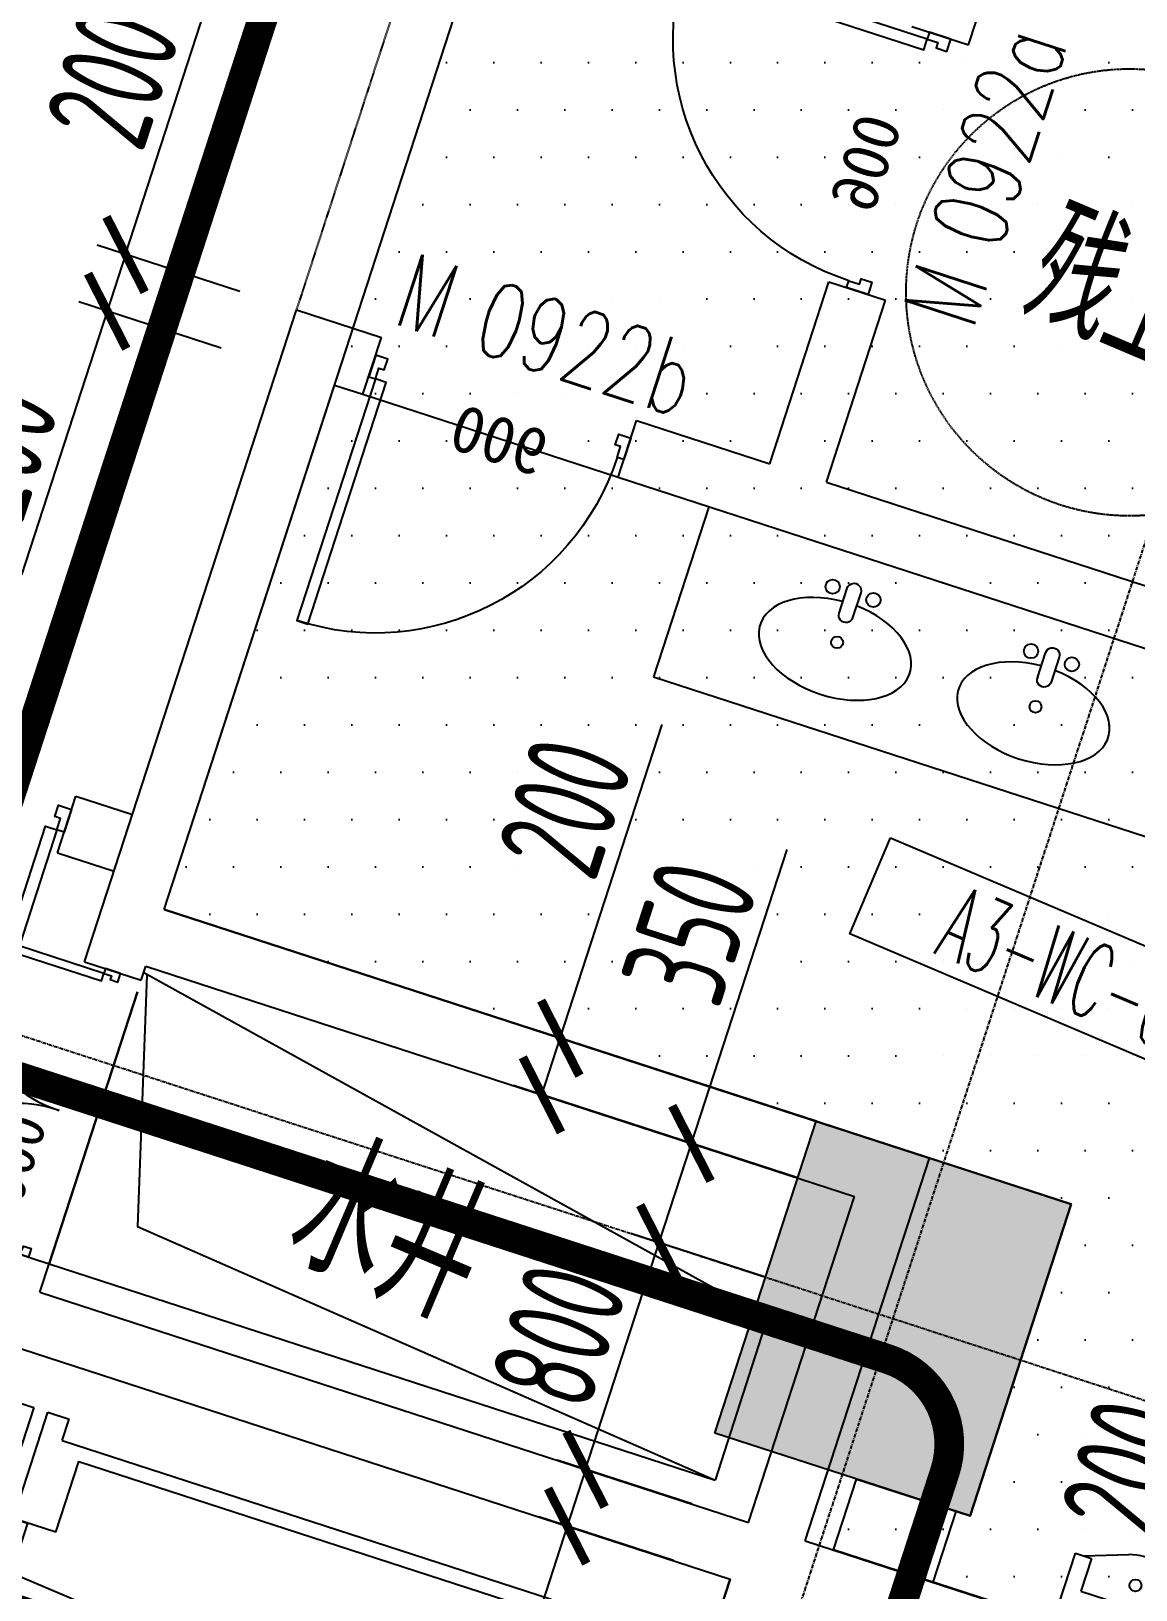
# Model space of a CAD drawing. Extents: x 11778731 to 12007717, y -6694179 to -6314888.
# Drawn here: x 11946290 to 11949997, y -6393860 to -6388630 of the extents above; entities that cross this region are included whole.
import ezdxf
from ezdxf.enums import TextEntityAlignment as Align
from ezdxf.xclip import XClip

# ---------------------------------------------------------------- set-up
doc = ezdxf.new("R2010")
doc.units = 0
doc.header["$LTSCALE"] = 10
doc.header["$MEASUREMENT"] = 0
doc.header["$XCLIPFRAME"] = 0
for name, pattern in [('A3-RG-axis-100$0$CENTER', [2, 1.25, -0.25, 0.25, -0.25]), ('A3-RI-5F$0$DASH', [0.35, 0.25, -0.1]), ('A3-RX-5F$0$HIDDEN', [0.375, 0.25, -0.125]), ('DASHED2', [0.375, 0.25, -0.125])]:
    doc.linetypes.add(name, pattern=pattern)
for name, color, linetype in [('A-CLOD', 200, 'Continuous'), ('A3-RB-5F-100$0$A-DIMS-100', 1, 'Continuous'), ('A3-RG-axis-100$0$A-GRID', 1, 'A3-RG-axis-100$0$CENTER'), ('A3-RI-5F$0$A-1-10-01~10(B1~wd)$0$A-EVTR', 3, 'Continuous'), ('A3-RI-5F$0$A-DOOR', 32, 'Continuous'), ('A3-RI-5F$0$A-EVTR', 3, 'Continuous'), ('A3-RI-5F$0$A-HATCH', 8, 'Continuous'), ('A3-RI-5F$0$A-WALL', 7, 'Continuous'), ('A3-RI-5F$0$A-WALL-FINI', 95, 'Continuous'), ('A3-RM-5F$0$A-EQPM', 55, 'Continuous'), ('A3-RS-1F$0$A-HATH-GRAY', 8, 'Continuous'), ('A3-RS-1F$0$A-WALL', 7, 'Continuous'), ('A3-RX-5F$0$A-FIXT', 55, 'Continuous'), ('A3-RX-5F$0$A-SYMB-SHAF', 190, 'Continuous'), ('A3-SYMB-5F-100$0$A-SYMB', 4, 'Continuous'), ('A3-SYMB-5F-100$0$A-SYMB-AREA', 4, 'Continuous'), ('A3-SYMB-5F-100$0$A-SYMB-DOOR', 3, 'Continuous'), ('A3-SYMB-5F-100$0$A-SYMB-DOOR1', 3, 'Continuous'), ('A3-SYMB-5F-100$0$A-SYMB-DOOR2', 3, 'Continuous'), ('A3-SYMB-5F-100$0$A-SYMB-DOOR3', 3, 'Continuous'), ('A3-SYMB-5F-100$0$A-SYMB-NAME', 4, 'Continuous'), ('A3-SYMB-5F-100$0$A-SYMB-NAME-E', 4, 'Continuous'), ('A3-SYMB-5F-100$0$A-SYMB-NUMB-T', 4, 'Continuous')]:
    doc.layers.add(name, color=color, linetype=linetype)
doc.styles.add('A3-RB-5F-100$0$XD2008', font='xd-hzs.shx', dxfattribs={"width": 0.7, "bigfont": 'xd-hztxt.shx'})
doc.styles.add('A3-RI-5F$0$Standard', font='')
doc.styles.add('A3-SYMB-5F-100$0$ECADI', font='hzs.shx', dxfattribs={"width": 0.7, "bigfont": 'hztxt.shx'})
doc.styles.add('A3-SYMB-5F-100$0$ECADI-TXT', font='simplex.shx', dxfattribs={"bigfont": 'hztxt.shx'})
doc.styles.get('A3-RI-5F$0$Standard').set_extended_font_data('SimSun')
doc.dimstyles.new('A3-RB-5F-100$0$XD100$0', dxfattribs={"dimscale": 100, "dimtxt": 3.5, "dimasz": 2, "dimexe": 1, "dimexo": 2, "dimgap": 0.5, "dimtad": 1, "dimdec": 0, "dimdsep": 46, "dimtxsty": 'A3-RB-5F-100$0$XD2008', "dimblk1": 'A3-RB-5F-100$0$_ARCHTICK', "dimblk2": 'A3-RB-5F-100$0$_ARCHTICK', "dimsah": 1, "dimcen": 2.5, "dimclrt": 4, "dimaunit": 1, "dimadec": 0, "dimazin": 0, "dimtfac": 1, "dimtdec": 0, "dimtix": 1, "dimtmove": 0, "dimatfit": 3, "dimfxl": 0, "dimtolj": 1, "dimtzin": 0, "dimarcsym": 0})

# ---------------------------------------------------------------- blocks, each defined once
blk = doc.blocks.new('A3-RI-5F$0$2')
at = {"layer": 'A3-RI-5F$0$A-1-10-01~10(B1~wd)$0$A-EVTR'}
for p, q in [((2275, 2475), (2350, 2475)), ((2275, 2475), (2275, 2400)), ((2350, 2475), (2350, 2100)), ((2400, 225), (2400, 2475)), ((2400, 2475), (2500, 2475)), ((550, 300), (550, 2400)), ((550, 2400), (2275, 2400)), ((2200, 2100), (2350, 2100)), ((2200, 600), (2350, 600)), ((2350, 600), (2350, 225)), ((2275, 300), (550, 300)), ((2275, 300), (2275, 225)), ((2350, 225), (2275, 225)), ((2500, 225), (2400, 225))]:
    blk.add_line(p, q, dxfattribs=at)
for points in [[(0, 2650), (2500, 2650), (2500, 50), (0, 50)], [(375, 600), (375, 550), (275, 550), (275, 600), (225, 600), (225, 2100), (275, 2100), (275, 2150), (375, 2150), (375, 2100), (425, 2100), (425, 600)], [(2300, 1350), (2350, 1350), (2350, 2100), (2300, 2100)], [(2450, 1350), (2500, 1350), (2500, 2100), (2450, 2100)], [(2300, 1350), (2350, 1350), (2350, 600), (2300, 600)], [(2450, 1350), (2500, 1350), (2500, 600), (2450, 600)]]:
    blk.add_lwpolyline(points, close=True, dxfattribs=at)
blk.add_lwpolyline([(2200, 600), (2200, 350), (600, 350), (600, 2350), (2200, 2350), (2200, 2100)], dxfattribs=at)
blk = doc.blocks.new('A3-RI-5F$0$M1000双开门')
for points in [[(16.7, 53.3), (16.7, 536.7), (43.3, 536.7), (43.3, 53.3)], [(983.3, 53.3), (983.3, 536.7), (956.7, 536.7), (956.7, 53.3)], [(0, 53.3), (16.7, 53.3), (16.7, 26.7), (30, 26.7), (30, 0), (0, 0)], [(1000, 53.3), (983.3, 53.3), (983.3, 26.7), (970, 26.7), (970, 0), (1000, 0)]]:
    blk.add_lwpolyline(points, close=True)
for centre, start, end in [((16.7, 53.3), 360, 90), ((983.3, 53.3), 90, 180)]:
    blk.add_arc(centre, 483.3, start, end)
at = {"layer": 'Defpoints', "style": 'A3-RI-5F$0$Standard'}
blk.add_text('1000', height=145.83, rotation=360, dxfattribs=at).set_placement((51.8, 78.2))
blk = doc.blocks.new('A3-RI-5F$0$m900')
for points in [[(23.7, 75.8), (23.7, 928.4), (61.6, 928.4), (61.6, 75.8)], [(0, 75.8), (23.7, 75.8), (23.7, 37.9), (42.6, 37.9), (42.6, 0), (0, 0)], [(900, 75.8), (876.3, 75.8), (876.3, 37.9), (857.4, 37.9), (857.4, 0), (900, 0)]]:
    blk.add_lwpolyline(points, close=True)
blk.add_arc((23.7, 75.8), 852.6, 0, 90)
at = {"layer": 'Defpoints', "style": 'A3-RI-5F$0$Standard'}
blk.add_text('900', height=157.5, rotation=180, dxfattribs=at).set_placement((641.7, 219.9))
blk = doc.blocks.new('A3-RI-5F$0$J-双扇门-1500')
for points in [[(25, 80), (25, 805), (65, 805), (65, 80)], [(1475, 80), (1475, 805), (1435, 805), (1435, 80)], [(0, 80), (25, 80), (25, 40), (45, 40), (45, 0), (0, 0)], [(1500, 80), (1475, 80), (1475, 40), (1455, 40), (1455, 0), (1500, 0)]]:
    blk.add_lwpolyline(points, close=True)
for centre, start, end in [((25, 80), 0, 90), ((1475, 80), 90, 180)]:
    blk.add_arc(centre, 725, start, end)
at = {"layer": 'Defpoints', "style": 'A3-RI-5F$0$Standard'}
blk.add_text('1500', height=175, rotation=360, dxfattribs=at).set_placement((210.4, 93.8))
blk = doc.blocks.new('A3-RI-5F')
at = {"layer": 'A3-RI-5F$0$A-HATCH'}
h = blk.add_hatch(dxfattribs=at)
h.set_pattern_fill('DOTS', color=256, scale=100, style=0)
h.set_pattern_definition([(0, (0, 0), (79.375, 158.75), [0, -158.75])])
h.paths.add_polyline_path([(11946737.1, -6391577), (11948653, -6385680.5), (11951648.8, -6386653.9), (11951711, -6386463.8), (11951758.1, -6386479.1), (11952036.3, -6385623.2), (11956268.5, -6386998.3), (11953595.5, -6395224.9), (11948982.8, -6393726.2), (11949060.1, -6393488.4), (11949440.5, -6393612), (11949780.4, -6392565.9)])
h.paths.add_polyline_path([(11954460.7, -6392562), (11954831.5, -6391420.7), (11954137.3, -6391195.1), (11953766.4, -6392336.4)], flags=16)
at = {"layer": 'A3-RI-5F$0$A-DOOR', "linetype": 'A3-RI-5F$0$DASH'}
blk.add_line((11947798.4, -6387663.4), (11947180.3, -6389565.6), dxfattribs=at)
at = {"layer": 'A3-RI-5F$0$A-DOOR'}
blk.add_line((11947403.8, -6389848.5), (11948259.8, -6390126.6), dxfattribs=at)
at = {"layer": 'A3-RI-5F$0$A-HATCH'}
blk.add_lwpolyline([(11946737.1, -6391577), (11948653, -6385680.5), (11951648.8, -6386653.9), (11951711, -6386463.8), (11951758.1, -6386479.1), (11952036.3, -6385623.2), (11956268.5, -6386998.3), (11953595.5, -6395224.9), (11948982.8, -6393726.2), (11949060.1, -6393488.4), (11949440.5, -6393612), (11949780.4, -6392565.9)], close=True, dxfattribs=at)
at = {"layer": 'A3-RI-5F$0$A-WALL'}
for p, q in [((11949435.5, -6388676.4), (11949576.8, -6388241.3)), ((11949245.3, -6388614.6), (11949435.5, -6388676.4)), ((11948768.6, -6390081.6), (11948967.1, -6389470.6)), ((11948967.1, -6389470.6), (11949157.4, -6389532.4)), ((11946469.6, -6391753), (11947180.3, -6389565.6)), ((11947180.3, -6389565.6), (11947465.6, -6389658.3)), ((11948958.8, -6390143.4), (11949157.4, -6389532.4)), ((11947403.8, -6389848.5), (11947465.6, -6389658.3)), ((11946737.1, -6391577), (11947308.7, -6389817.6)), ((11947308.7, -6389817.6), (11947403.8, -6389848.5)), ((11948259.8, -6390126.6), (11948321.6, -6389936.4)), ((11948321.6, -6389936.4), (11948768.6, -6390081.6)), ((11948259.8, -6390126.6), (11950941.8, -6390998)), ((11948958.8, -6390143.4), (11951003.6, -6390807.8)), ((11946378.3, -6391386.8), (11946440.1, -6391196.6)), ((11946440.1, -6391196.6), (11946630.3, -6391258.4)), ((11946378.3, -6391386.8), (11946568.5, -6391448.6)), ((11946737.1, -6391577), (11949304.9, -6392411.4)), ((11946469.6, -6391753), (11946659.8, -6391814.8)), ((11946659.8, -6391814.8), (11946675.3, -6391767.2)), ((11946659.8, -6391814.8), (11946675.3, -6391767.2)), ((11946675.3, -6391767.2), (11949052.9, -6392539.8)), ((11948887.7, -6393695.3), (11949304.9, -6392411.4)), ((11948697.5, -6393633.5), (11949052.9, -6392539.8)), ((11946160.6, -6392704), (11946350.8, -6392765.8)), ((11946319.9, -6392861), (11946350.8, -6392765.8)), ((11946319.9, -6392861), (11948697.5, -6393633.5)), ((11946258.1, -6393051.2), (11948635.7, -6393823.7)), ((11948887.7, -6393695.3), (11953595.5, -6395224.9)), ((11947832.3, -6396296.5), (11948635.7, -6393823.7))]:
    blk.add_line(p, q, dxfattribs=at)
at = {"layer": 'A3-RI-5F$0$A-WALL-FINI'}
for p, q in [((11949345.4, -6393581.1), (11949268.2, -6393818.9)), ((11949345.4, -6393581.1), (11949268.2, -6393818.9)), ((11949393, -6393596.6), (11949315.7, -6393834.4)), ((11949393, -6393596.6), (11949315.7, -6393834.4))]:
    blk.add_line(p, q, dxfattribs=at)
at = {"layer": 'A3-RI-5F$0$A-DOOR', "xscale": -1}
for name, p, rotation in [('A3-RI-5F$0$m900', (11949376.4, -6388657.2), 71.99999999949287), ('A3-RI-5F$0$m900', (11947446.5, -6389717.3), 161.9999999997929), ('A3-RI-5F$0$J-双扇门-1500', (11944998.9, -6390778), 162.0000000034242)]:
    blk.add_blockref(name, p, dxfattribs=dict(at, rotation=rotation))
at = {"layer": 'A3-RI-5F$0$A-DOOR', "rotation": 72.00000000019135}
blk.add_blockref('A3-RI-5F$0$M1000双开门', (11946281, -6392743.2), dxfattribs=at)
at = {"layer": 'A3-RI-5F$0$A-EVTR', "rotation": 162.0000000030334}
blk.add_blockref('A3-RI-5F$0$2', (11948651.2, -6393776.2), dxfattribs=at)
blk = doc.blocks.new('A3-RG-axis-100')
at = {"layer": 'A3-RG-axis-100$0$A-GRID'}
for p, q in [((11947019.4, -6399607.3), (11953753.8, -6378881)), ((11940623, -6390168.8), (12004268, -6410848.3))]:
    blk.add_line(p, q, dxfattribs=at)
blk = doc.blocks.new('A3-SYMB-5F-100$0$ECADI-TAG-NAME')
at = {"layer": 'A3-SYMB-5F-100$0$A-SYMB-NAME', "style": 'A3-SYMB-5F-100$0$ECADI-TXT', "width": 0.7}
blk.add_attdef('CHINESENAME', (1.855, 1.528), '', height=4, dxfattribs=at)
at = {"layer": 'A3-SYMB-5F-100$0$A-SYMB-NAME-E', "style": 'A3-SYMB-5F-100$0$ECADI-TXT', "width": 0.7}
blk.add_attdef('ENGLISHLOW', (2.183, 6.956), '', height=2.5, dxfattribs=at)
blk = doc.blocks.new('A3-SYMB-5F-100$0$ECADI-TAG-ROOM')
at = {"layer": 'A3-SYMB-5F-100$0$A-SYMB-AREA', "style": 'A3-SYMB-5F-100$0$ECADI', "width": 0.7}
blk.add_attdef('340M2', text='', height=2.5, dxfattribs=at).set_placement((7.167, -1.75), align=Align.MIDDLE_LEFT)
at = {"layer": 'A3-SYMB-5F-100$0$A-SYMB-NAME', "style": 'A3-SYMB-5F-100$0$ECADI', "width": 0.7}
blk.add_attdef('CHINESENAME', (-5.125, 0.088), '', height=4.5, dxfattribs=at)
at = {"layer": 'A3-SYMB-5F-100$0$A-SYMB-NAME-E', "style": 'A3-SYMB-5F-100$0$ECADI', "width": 0.7}
for tag, p in [('ENGLISHHIGH', (-5.125, 8.04)), ('ENGLISHLOW', (-5.125, 4.84))]:
    blk.add_attdef(tag, p, '', height=2.5, dxfattribs=at)
blk = doc.blocks.new('A3-SYMB-5F-100$0$ECADI-TAG-DOOR')
at = {"layer": 'A3-SYMB-5F-100$0$A-SYMB-DOOR', "style": 'A3-SYMB-5F-100$0$ECADI-TXT', "width": 0.7}
for tag, p in [('门窗主编号1', (-6.414, 7.257)), ('门窗主编号2', (2.085, 7.257))]:
    blk.add_attdef(tag, p, '', height=2.5, dxfattribs=at)
at = {"layer": 'A3-SYMB-5F-100$0$A-SYMB-DOOR', "style": 'A3-SYMB-5F-100$0$ECADI-TXT', "width": 0.7, "flags": 1}
for tag, p in [('洞口尺寸(宽X高)', (-6.416, 1.62)), ('备注', (-6.394, -1.213))]:
    blk.add_attdef(tag, p, '', height=2.5, dxfattribs=at)
at = {"layer": 'A3-SYMB-5F-100$0$A-SYMB-DOOR1', "style": 'A3-SYMB-5F-100$0$ECADI-TXT', "width": 0.7}
blk.add_attdef('门窗辅编号1', (-6.414, 4.413), '', height=2.5, dxfattribs=at)
at = {"layer": 'A3-SYMB-5F-100$0$A-SYMB-DOOR2', "style": 'A3-SYMB-5F-100$0$ECADI-TXT', "width": 0.7}
blk.add_attdef('门窗辅编号2', (-2.861, 4.413), '', height=2.5, dxfattribs=at)
at = {"layer": 'A3-SYMB-5F-100$0$A-SYMB-DOOR3', "style": 'A3-SYMB-5F-100$0$ECADI-TXT', "width": 0.7}
blk.add_attdef('门窗辅编号3', (2.323, 4.413), '', height=2.5, dxfattribs=at)
blk = doc.blocks.new('A3-SYMB-5F-100$0$ECADI-TAG-CODE')
at = {"layer": 'A3-SYMB-5F-100$0$A-SYMB-NUMB-T', "color": 1}
blk.add_lwpolyline([(0, 3.5), (15, 3.5), (15, 0), (0, 0)], close=True, dxfattribs=at)
at = {"layer": 'A3-SYMB-5F-100$0$A-SYMB-NUMB-T', "style": 'A3-SYMB-5F-100$0$ECADI-TXT', "width": 0.7}
blk.add_attdef('CODE', text='', height=2.5, dxfattribs=at).set_placement((7.5, 1.75), align=Align.MIDDLE_CENTER)
blk = doc.blocks.new('A3-SYMB-5F-100')
at = {"layer": 'A3-SYMB-5F-100$0$A-SYMB'}
ref = blk.add_blockref('A3-SYMB-5F-100$0$ECADI-TAG-CODE', (11949036.9, -6391658.7), dxfattribs=dict(at, xscale=100.0000000100172, yscale=100.0000000002328, zscale=100, rotation=337))
ref.add_attrib('CODE', 'A3-WC-02', dxfattribs={"layer": 'A3-SYMB-5F-100$0$A-SYMB-NUMB-T', "height": 250, "rotation": 337, "style": 'A3-SYMB-5F-100$0$ECADI-TXT', "width": 0.5}).set_placement((11949795.6, -6391790.6), align=Align.MIDDLE_CENTER)
ref = blk.add_blockref('A3-SYMB-5F-100$0$ECADI-TAG-ROOM', (11947589, -6392947.4), dxfattribs=dict(at, xscale=99.99999999989046, yscale=100.0000000001164, rotation=337))
ref.add_attrib('CHINESENAME', '水井', (11947120.7, -6392739.1), dxfattribs={"height": 450, "rotation": 337, "style": 'A3-SYMB-5F-100$0$ECADI', "width": 0.7})
at = {"layer": 'A3-SYMB-5F-100$0$A-SYMB', "xscale": 100.0000000100172, "yscale": 100.0000000002328, "zscale": 100, "rotation": 337}
blk.add_blockref('A3-SYMB-5F-100$0$ECADI-TAG-CODE', (11946041.9, -6394106.4), dxfattribs=at).add_auto_attribs({'CODE': 'A3-T1'})
at = {"layer": 'A3-SYMB-5F-100$0$A-SYMB-DOOR'}
ref = blk.add_blockref('A3-SYMB-5F-100$0$ECADI-TAG-DOOR', (11950269.4, -6389473.7, -333.3), dxfattribs=dict(at, xscale=99.99999999997296, yscale=100, zscale=100, rotation=71.99999999999999))
ref.add_attrib('门窗主编号1', 'M', dxfattribs={"height": 250, "rotation": 72, "style": 'A3-SYMB-5F-100$0$ECADI-TXT', "width": 0.7}).set_placement((11949505.6, -6389467.4, -333.3), align=Align.RIGHT)
ref.add_attrib('门窗主编号2', '0922a', (11949540.2, -6389374.6), dxfattribs={"height": 250, "rotation": 72, "style": 'A3-SYMB-5F-100$0$ECADI-TXT', "width": 0.7})
ref = blk.add_blockref('A3-SYMB-5F-100$0$ECADI-TAG-DOOR', (11947662.9, -6390427.9, -333.3), dxfattribs=dict(at, xscale=99.99999999997296, yscale=100, zscale=100, rotation=342))
ref.add_attrib('门窗主编号1', 'M', dxfattribs={"height": 250, "rotation": 342, "style": 'A3-SYMB-5F-100$0$ECADI-TXT', "width": 0.7}).set_placement((11947669.3, -6389664.1, -333.3), align=Align.RIGHT)
ref.add_attrib('门窗主编号2', '0922b', (11947762.1, -6389698.7), dxfattribs={"height": 250, "rotation": 342, "style": 'A3-SYMB-5F-100$0$ECADI-TXT', "width": 0.7})
at = {"layer": 'A3-SYMB-5F-100$0$A-SYMB-NAME'}
ref = blk.add_blockref('A3-SYMB-5F-100$0$ECADI-TAG-NAME', (11949366.5, -6389641.2, 0), dxfattribs=dict(at, xscale=99.99999999999999, yscale=99.99999999999999, zscale=99.99999999999993, rotation=337))
ref.add_attrib('CHINESENAME', '残卫', (11949597, -6389573.1), dxfattribs={"height": 400, "rotation": 337, "style": 'A3-SYMB-5F-100$0$ECADI-TXT', "width": 0.7})
blk = doc.blocks.new('A3-RS-1F')
at = {"layer": 'A3-RS-1F$0$A-HATH-GRAY'}
blk.add_hatch(color=256, dxfattribs=at).paths.add_polyline_path([(11948584.6, -6393333.9), (11948924.5, -6392287.8), (11949780.4, -6392565.9), (11949440.5, -6393612)])
at = {"layer": 'A3-RS-1F$0$A-WALL'}
blk.add_lwpolyline([(11948584.6, -6393333.9), (11948924.5, -6392287.8), (11949780.4, -6392565.9), (11949440.5, -6393612)], close=True, dxfattribs=at)
blk = doc.blocks.new('A3-RB-5F-100$0$_ARCHTICK')
at = {"color": 0, "linetype": 'ByBlock', "const_width": 0.15}
blk.add_lwpolyline([(-0.5, -0.5), (0.5, 0.5)], dxfattribs=at)
blk = doc.blocks.new('*D1012')
at = {"layer": 'A3-RB-5F-100$0$A-DIMS-100', "color": 0, "lineweight": -2}
for p, q in [((11946607.4, -6389379.4), (11947225.4, -6387477.3)), ((11947608.2, -6387601.6), (11947130.3, -6387446.4)), ((11946990.1, -6389503.8), (11946512.2, -6389348.5))]:
    blk.add_line(p, q, dxfattribs=at)
at = {"layer": 'Defpoints', "color": 0}
for p in [(11947225.4, -6387477.3), (11947798.4, -6387663.4), (11947180.3, -6389565.6)]:
    blk.add_point(p, dxfattribs=at)
at = {"layer": 'A3-RB-5F-100$0$A-DIMS-100', "color": 0, "lineweight": -2, "xscale": 200, "yscale": 200, "zscale": 200}
for p, rotation in [((11947225.4, -6387477.3), 72.00001421252459), ((11946607.4, -6389379.4), 252.0000142125246)]:
    blk.add_blockref('A3-RB-5F-100$0$_ARCHTICK', p, dxfattribs=dict(at, rotation=rotation))
at = {"layer": 'A3-RB-5F-100$0$A-DIMS-100', "color": 4, "insert": (11946585.6, -6388718.2), "char_height": 350, "attachment_point": 5, "rotation": 72, "style": 'A3-RB-5F-100$0$XD2008'}
blk.add_mtext('\\A1;2000', dxfattribs=at)
blk = doc.blocks.new('*D1013')
at = {"layer": 'A3-RB-5F-100$0$A-DIMS-100', "color": 0, "lineweight": -2}
for p, q in [((11946990.1, -6389503.8), (11946512.2, -6389348.5)), ((11946607.4, -6389379.4), (11946545.5, -6389569.6)), ((11946545.5, -6389569.6), (11946258.2, -6390454.1)), ((11946928.3, -6389694), (11946450.4, -6389538.7))]:
    blk.add_line(p, q, dxfattribs=at)
at = {"layer": 'Defpoints', "color": 0}
for p in [(11946607.4, -6389379.4), (11947180.3, -6389565.6), (11947118.5, -6389755.8)]:
    blk.add_point(p, dxfattribs=at)
at = {"layer": 'A3-RB-5F-100$0$A-DIMS-100', "color": 0, "lineweight": -2, "xscale": 200, "yscale": 200, "zscale": 200}
for p, rotation in [((11946607.4, -6389379.4), 71.99999749451212), ((11946545.5, -6389569.6), 251.9999974945121)]:
    blk.add_blockref('A3-RB-5F-100$0$_ARCHTICK', p, dxfattribs=dict(at, rotation=rotation))
at = {"layer": 'A3-RB-5F-100$0$A-DIMS-100', "color": 4, "insert": (11946157, -6390037.4), "char_height": 350, "attachment_point": 5, "rotation": 72, "style": 'A3-RB-5F-100$0$XD2008'}
blk.add_mtext('\\A1;200', dxfattribs=at)
blk = doc.blocks.new('*D1018')
at = {"layer": 'A3-RB-5F-100$0$A-DIMS-100', "color": 0, "lineweight": -2}
for p, q in [((11948507.3, -6393571.7), (11948055.5, -6393424.9)), ((11948150.6, -6393455.8), (11948088.8, -6393646)), ((11948088.8, -6393646), (11947801.4, -6394530.5)), ((11948445.5, -6393761.9), (11947993.7, -6393615.1))]:
    blk.add_line(p, q, dxfattribs=at)
at = {"layer": 'Defpoints', "color": 0}
for p in [(11948150.6, -6393455.8), (11948697.5, -6393633.5), (11948635.7, -6393823.7)]:
    blk.add_point(p, dxfattribs=at)
at = {"layer": 'A3-RB-5F-100$0$A-DIMS-100', "color": 0, "lineweight": -2, "xscale": 200, "yscale": 200, "zscale": 200}
for p, rotation in [((11948150.6, -6393455.8), 71.99999995590775), ((11948088.8, -6393646), 251.9999999559078)]:
    blk.add_blockref('A3-RB-5F-100$0$_ARCHTICK', p, dxfattribs=dict(at, rotation=rotation))
at = {"layer": 'A3-RB-5F-100$0$A-DIMS-100', "color": 4, "insert": (11947700.2, -6394113.8), "char_height": 350, "attachment_point": 5, "rotation": 72, "style": 'A3-RB-5F-100$0$XD2008'}
blk.add_mtext('\\A1;200', dxfattribs=at)
blk = doc.blocks.new('*D1019')
at = {"layer": 'A3-RB-5F-100$0$A-DIMS-100', "color": 0, "lineweight": -2}
for p, q in [((11948754.5, -6392810.8), (11948302.7, -6392664)), ((11948150.6, -6393455.8), (11948397.8, -6392694.9)), ((11948507.3, -6393571.7), (11948055.5, -6393424.9))]:
    blk.add_line(p, q, dxfattribs=at)
at = {"layer": 'Defpoints', "color": 0}
for p in [(11948397.8, -6392694.9), (11948944.7, -6392872.7), (11948697.5, -6393633.5)]:
    blk.add_point(p, dxfattribs=at)
at = {"layer": 'A3-RB-5F-100$0$A-DIMS-100', "color": 0, "lineweight": -2, "xscale": 200, "yscale": 200, "zscale": 200}
for p, rotation in [((11948397.8, -6392694.9), 72.00000001172742), ((11948150.6, -6393455.8), 252.0000000117275)]:
    blk.add_blockref('A3-RB-5F-100$0$_ARCHTICK', p, dxfattribs=dict(at, rotation=rotation))
at = {"layer": 'A3-RB-5F-100$0$A-DIMS-100', "color": 4, "insert": (11948060.2, -6393005.8), "char_height": 350, "attachment_point": 5, "rotation": 72, "style": 'A3-RB-5F-100$0$XD2008'}
blk.add_mtext('\\A1;800', dxfattribs=at)
blk = doc.blocks.new('*D1020')
at = {"layer": 'A3-RB-5F-100$0$A-DIMS-100', "color": 0, "lineweight": -2}
for p, q in [((11948505.9, -6392362.1), (11948826.5, -6391375.4)), ((11948862.7, -6392478), (11948410.8, -6392331.2)), ((11948397.8, -6392694.9), (11948505.9, -6392362.1)), ((11948754.5, -6392810.8), (11948302.7, -6392664))]:
    blk.add_line(p, q, dxfattribs=at)
at = {"layer": 'Defpoints', "color": 0}
for p in [(11948505.9, -6392362.1), (11949052.9, -6392539.8), (11948944.7, -6392872.7)]:
    blk.add_point(p, dxfattribs=at)
at = {"layer": 'A3-RB-5F-100$0$A-DIMS-100', "color": 0, "lineweight": -2, "xscale": 200, "yscale": 200, "zscale": 200}
for p, rotation in [((11948505.9, -6392362.1), 71.99999997299186), ((11948397.8, -6392694.9), 251.9999999729918)]:
    blk.add_blockref('A3-RB-5F-100$0$_ARCHTICK', p, dxfattribs=dict(at, rotation=rotation))
at = {"layer": 'A3-RB-5F-100$0$A-DIMS-100', "color": 4, "insert": (11948499.7, -6391653), "char_height": 350, "attachment_point": 5, "rotation": 72, "style": 'A3-RB-5F-100$0$XD2008'}
blk.add_mtext('\\A1;350', dxfattribs=at)
blk = doc.blocks.new('*D1021')
at = {"layer": 'A3-RB-5F-100$0$A-DIMS-100', "color": 0, "lineweight": -2}
for p, q in [((11948065.9, -6392008.8), (11948407.9, -6390956.3)), ((11948924.5, -6392287.8), (11947970.8, -6391977.9)), ((11948004.1, -6392199), (11948065.9, -6392008.8)), ((11948862.7, -6392478), (11947909, -6392168.1))]:
    blk.add_line(p, q, dxfattribs=at)
at = {"layer": 'Defpoints', "color": 0}
for p in [(11948065.9, -6392008.8), (11949114.7, -6392349.6), (11949052.9, -6392539.8)]:
    blk.add_point(p, dxfattribs=at)
at = {"layer": 'A3-RB-5F-100$0$A-DIMS-100', "color": 0, "lineweight": -2, "xscale": 200, "yscale": 200, "zscale": 200}
for p, rotation in [((11948065.9, -6392008.8), 72.0000000488908), ((11948004.1, -6392199), 252.0000000488908)]:
    blk.add_blockref('A3-RB-5F-100$0$_ARCHTICK', p, dxfattribs=dict(at, rotation=rotation))
at = {"layer": 'A3-RB-5F-100$0$A-DIMS-100', "color": 4, "insert": (11948081.1, -6391233.9), "char_height": 350, "attachment_point": 5, "rotation": 72, "style": 'A3-RB-5F-100$0$XD2008'}
blk.add_mtext('\\A1;200', dxfattribs=at)
blk = doc.blocks.new('*D997')
at = {"layer": 'A3-RB-5F-100$0$A-DIMS-100', "color": 0, "lineweight": -2}
for p, q in [((11950008.1, -6394059.3), (11950295.5, -6393174.8)), ((11950925.9, -6394357.5), (11949913, -6394028.4)), ((11949946.3, -6394249.5), (11950008.1, -6394059.3)), ((11950864.1, -6394547.7), (11949851.2, -6394218.6))]:
    blk.add_line(p, q, dxfattribs=at)
at = {"layer": 'Defpoints', "color": 0}
for p in [(11950008.1, -6394059.3), (11951116.1, -6394419.3), (11951054.3, -6394609.6)]:
    blk.add_point(p, dxfattribs=at)
at = {"layer": 'A3-RB-5F-100$0$A-DIMS-100', "color": 0, "lineweight": -2, "xscale": 200, "yscale": 200, "zscale": 200}
for p, rotation in [((11950008.1, -6394059.3), 72.00000000019114), ((11949946.3, -6394249.5), 252.0000000001912)]:
    blk.add_blockref('A3-RB-5F-100$0$_ARCHTICK', p, dxfattribs=dict(at, rotation=rotation))
at = {"layer": 'A3-RB-5F-100$0$A-DIMS-100', "color": 4, "insert": (11949968.7, -6393452.4), "char_height": 350, "attachment_point": 5, "rotation": 72, "style": 'A3-RB-5F-100$0$XD2008'}
blk.add_mtext('\\A1;200', dxfattribs=at)
blk = doc.blocks.new('A3-RM-5F')
at = {"layer": 'A3-RM-5F$0$A-EQPM'}
for points in [[(11946678.4, -6391797), (11946647.3, -6392641.1), (11948585.8, -6393492)], [(11946668.6, -6391788.3), (11948761.5, -6392946.3), (11948585.8, -6393492)], [(11946350.8, -6392765.8), (11948585.8, -6393492)]]:
    blk.add_lwpolyline(points, dxfattribs=at)
blk.add_lwpolyline([(11946647.3, -6391853.4), (11946350.8, -6392765.8)], close=True, dxfattribs=at)
blk = doc.blocks.new('A3-RX-5F$0$A-1-1-X-toilel$0$A-1-10-01~10(B1~wd)$0$333')
at = {"layer": 'A3-RX-5F$0$A-FIXT'}
for p, q in [((0, -225), (0, 225)), ((0, 225), (240, 225)), ((240, 225), (240, 168.7)), ((240, 168.7), (124.4, 168.7)), ((124.4, 168.7), (124.4, -168.7)), ((240, 196.9), (291.3, 53.1)), ((240, -196.9), (291.3, -53.1)), ((240, -168.7), (124.4, -168.7)), ((240, -225), (240, -168.7)), ((0, -225), (240, -225))]:
    blk.add_line(p, q, dxfattribs=at)
blk.add_circle((200, 0), 20, dxfattribs=at)
blk.add_ellipse((225.2, 0), major_axis=(0, 112.5), ratio=0.666667, start_param=4.220783, end_param=5.203995, dxfattribs=at)
blk = doc.blocks.new('A3-RX-5F$0$J-手盆-528x388-b')
for p, q in [((-24, -112), (-24, -24)), ((24, -24), (24, -112))]:
    blk.add_line(p, q)
for centre, radius in [((-72, -34), 24), ((72, -34), 24), ((0, -207), 20)]:
    blk.add_circle(centre, radius)
at = {"extrusion": (0, 0, -1)}
for centre, start_param, end_param in [((0, -24), 5.497787, 8.63938), ((0, -112), 2.356194, 5.497787)]:
    blk.add_ellipse(centre, major_axis=(-17, 17), ratio=1, start_param=start_param, end_param=end_param, dxfattribs=at)
blk.add_ellipse((0, -230), major_axis=(-264, 0), ratio=0.606061, start_param=4.803424, end_param=10.90454)
blk = doc.blocks.new('A3-RX-5F')
at = {"layer": 'A3-RX-5F$0$A-FIXT'}
for p, q in [((11948564.1, -6390225.5), (11948378.7, -6390796.1)), ((11948378.7, -6390796.1), (11950756.4, -6391568.6))]:
    blk.add_line(p, q, dxfattribs=at)
at = {"layer": 'A3-RX-5F$0$A-SYMB-SHAF', "linetype": 'A3-RX-5F$0$HIDDEN'}
blk.add_circle((11949976.1, -6389506.5, 0), 750, dxfattribs=at)
at = {"layer": 'A3-RX-5F$0$A-FIXT'}
for name, p, rotation in [('A3-RX-5F$0$J-手盆-528x388-b', (11949058.5, -6390483.9), 341.9999999993802), ('A3-RX-5F$0$J-手盆-528x388-b', (11949724.2, -6390700.2), 341.9999999993802), ('A3-RX-5F$0$A-1-1-X-toilel$0$A-1-10-01~10(B1~wd)$0$333', (11949933.9, -6394035.2), 71.99999994996439)]:
    blk.add_blockref(name, p, dxfattribs=dict(at, rotation=rotation))
blk = doc.blocks.new('A3-RB-5F-100')
at = {"layer": 'A3-RB-5F-100$0$A-DIMS-100'}
for base, p1, p2, picture, middle in [((11947225.4, -6387477.3), (11947180.3, -6389565.6), (11947798.4, -6387663.4), '*D1012', (11946799.6, -6388787.7)), ((11946607.4, -6389379.4), (11947118.5, -6389755.8), (11947180.3, -6389565.6), '*D1013', (11946371, -6390106.9)), ((11948065.9, -6392008.8), (11949052.9, -6392539.8), (11949114.7, -6392349.6), '*D1021', (11948295.1, -6391303.4)), ((11948505.9, -6392362.1), (11948944.7, -6392872.7), (11949052.9, -6392539.8), '*D1020', (11948713.7, -6391722.5)), ((11950008.1, -6394059.3), (11951054.3, -6394609.6), (11951116.1, -6394419.3), '*D997', (11950182.7, -6393522)), ((11948150.6, -6393455.8), (11948635.7, -6393823.7), (11948697.5, -6393633.5), '*D1018', (11947914.2, -6394183.3))]:
    dim = blk.add_linear_dim(base=base, p1=p1, p2=p2, angle=72, dimstyle='A3-RB-5F-100$0$XD100$0', dxfattribs=at)
    dim.commit()
    dim.dimension.update_dxf_attribs({"geometry": picture, "text_midpoint": middle, "dimtype": 129})
dim = blk.add_aligned_dim(p1=(11948697.5, -6393633.5), p2=(11948944.7, -6392872.7), distance=575.1, dimstyle='A3-RB-5F-100$0$XD100$0', dxfattribs=at)
dim.commit()
dim.dimension.update_dxf_attribs({"geometry": '*D1019', "text_midpoint": (11948060.2, -6393005.8)})

msp = doc.modelspace()

# ---------------------------------------------------------------- linework, layer by layer
at = {"layer": 'A-CLOD', "linetype": 'DASHED2', "const_width": 100}
for points in [[(11948896.4, -6383928.9), (11957234.1, -6386638, -0.414214), (11957426.8, -6387016.1), (11954420.7, -6396267.6, -0.414214), (11954042.7, -6396460.2), (11945705, -6393751.1, -0.414214), (11945512.4, -6393373.1), (11948518.4, -6384121.5, -0.414214)], [(11946230.9, -6392132.5), (11949163.7, -6393085.4, -0.414214), (11949356.3, -6393463.4), (11947159.1, -6400225.9, -0.414214), (11946781, -6400418.5), (11943848.2, -6399465.6, -0.414214), (11943655.6, -6399087.6), (11945852.9, -6392325.1, -0.414214)]]:
    msp.add_lwpolyline(points, format="xyb", close=True, dxfattribs=at)

# ---------------------------------------------------------------- block references
for name in ['A3-RI-5F', 'A3-RB-5F-100', 'A3-RG-axis-100', 'A3-SYMB-5F-100', 'A3-RM-5F', 'A3-RX-5F']:
    msp.add_blockref(name, (0, 0))
ref = msp.add_blockref('A3-RS-1F', (0, 0))
XClip(ref).set_block_clipping_path([(11889357.2540208902, -6419160.0659107883), (11910185.3192560691, -6426457.2118252832), (11927068.6119189896, -6433453.578039011), (11979134.5699833296, -6452657.9184868541), (12009188.7333128508, -6389730.3223040896), (11892617.6820170097, -6360484.8154213969), (11881387.5678784791, -6407421.677106794)])

doc.saveas('drawing.dxf')
